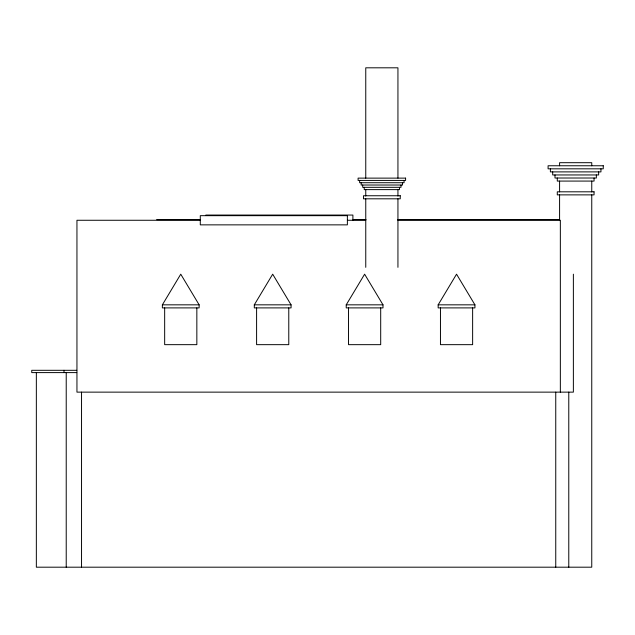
<?xml version="1.0" encoding="UTF-8"?>
<svg xmlns="http://www.w3.org/2000/svg" width="635" height="635" viewBox="0 0 635 635"><rect width="100%" height="100%" fill="white"/><g stroke="black" fill="none" stroke-linecap="round" stroke-linejoin="round"><path stroke-width="0.95" d="M162.369 304.832L180.753 274.185L199.136 304.832L199.136 307.896L162.369 307.896L162.369 304.832L199.136 304.832M254.302 304.832L272.685 274.185L291.068 304.832L291.068 307.896L254.302 307.896L254.302 304.832L291.068 304.832M346.226 304.832L364.617 274.185L383 304.832L383 307.896L346.226 307.896L346.226 304.832L383 304.832M438.158 304.832L456.541 274.185L474.932 304.832L474.932 307.896L438.158 307.896L438.158 304.832L474.932 304.832M205.811 215.059L352.901 215.059L352.901 220.575M156.623 219.654L200.089 219.654M353.203 219.654L366.046 219.654M397.653 219.654L559.586 219.654M200.287 220.266L76.946 220.266L76.946 392.136L573.373 392.136L573.373 274.177M347.377 220.266L365.76 220.266M397.939 220.266L560.348 220.266L560.348 392.136M76.756 370.308L31.75 370.308L31.75 372.602L76.756 372.602M600.948 168.823L600.948 171.887L550.386 171.887L550.386 168.823M598.654 171.887L598.654 174.95L552.688 174.95L552.688 171.887M596.352 174.95L596.352 178.014L554.99 178.014L554.99 174.95M594.058 178.014L594.058 181.078L557.284 181.078L557.284 178.014M591.756 165.759L591.756 162.695L559.586 162.695L559.586 165.759M591.756 181.078L591.756 191.913M591.756 194.874L591.756 567.19L36.346 567.19L36.346 372.602M568.777 392.136L568.777 567.19M559.586 181.078L559.586 191.913M559.586 194.874L559.586 220.615M555.752 392.136L555.752 567.19M472.631 307.896L472.631 344.662L440.46 344.662L440.46 307.896M404.066 180.427L404.066 182.721L359.632 182.721L359.632 180.427M402.534 182.721L402.534 185.023L361.164 185.023L361.164 182.721M401.002 185.023L401.002 187.317L362.696 187.317L362.696 185.023M399.471 187.317L399.471 189.619L364.228 189.619L364.228 187.317M397.939 178.125L397.939 67.81L365.76 67.81L365.76 178.125M397.939 189.619L397.939 196.056M397.939 198.811L397.939 267.335M380.698 307.896L380.698 344.662L348.528 344.662L348.528 307.896M365.76 189.619L365.76 196.056M365.76 198.811L365.76 267.335M288.774 307.896L288.774 344.662L256.596 344.662L256.596 307.896M196.842 307.896L196.842 344.662L164.663 344.662L164.663 307.896M81.542 392.136L81.542 567.19M66.223 372.602L66.223 567.19M64 370.308L64 372.602M603.25 165.759L548.092 165.759L548.092 168.823L603.25 168.823L603.25 165.759M405.598 178.125L358.1 178.125L358.1 180.427L405.598 180.427L405.598 178.125M594.058 191.81L557.284 191.81L557.284 194.874L594.058 194.874L594.058 191.81M400.24 195.747L363.466 195.747L363.466 198.811L400.24 198.811L400.24 195.747M347.377 215.67L200.287 215.67L200.287 224.861L347.377 224.861L347.377 215.67"/></g></svg>
